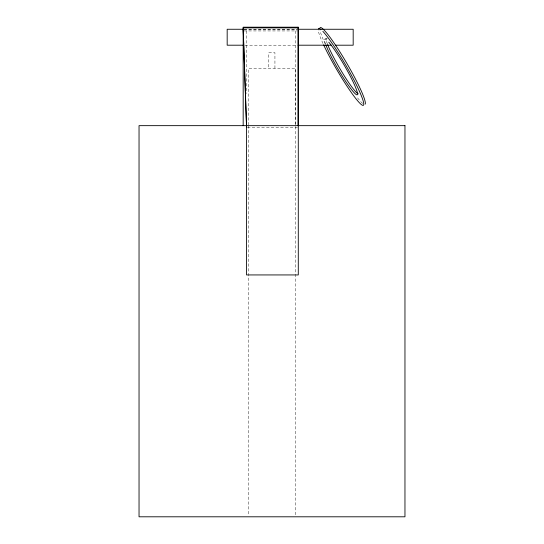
<?xml version="1.0" encoding="UTF-8"?>
<svg xmlns="http://www.w3.org/2000/svg" width="544" height="544" viewBox="0 0 544 544"><rect width="100%" height="100%" fill="white"/><g stroke="black" fill="none" stroke-linecap="round" stroke-linejoin="round"><path stroke-width="0.41" stroke-dasharray="2.72 2.04" d="M324.632 39.29L326.216 38.372M357.367 94.561L358.952 93.643M244.106 29.26L297.439 29.26M244.025 29.444L297.439 29.444M244.018 30.933L297.439 30.933M244.95 45.2L297.439 45.2M247.398 127.235L297.439 127.235M295.528 30.933L295.528 124.807M295.297 124.814L295.297 68.333L248.703 68.333L248.703 124.814M295.297 126.5L295.297 515.95M274.931 68.333L274.931 52.7L268.797 52.7L268.797 68.333M248.703 125.657L248.703 515.95M246.548 30.933L246.548 93.514M322.986 43.493A44.452 5.025 59.8 0 1 318.26 29.172M325.475 43.955A32.184 3.638 59.8 0 1 327.869 41.174M362.658 103.435A44.452 5.025 59.8 0 1 356.531 96.546M325.19 43.921A44.452 5.025 59.8 0 1 320.008 30.444M327.366 43.894A32.184 3.638 59.8 0 1 327.311 38.372"/><path stroke-width="0.82" d="M298.289 27.866L243.175 27.866L246.548 125.657M243.256 29.26L227.174 29.26L227.174 45.2L243.256 45.2M298.289 29.26L353.178 29.26L353.178 45.2L335.444 45.2M298.289 45.2L331.221 45.2M243.175 29.444L246.548 127.235M298.064 27.2L298.064 125.657M246.548 115.505L246.548 274.938L298.289 274.938L298.289 27.2L243.175 27.2L243.175 125.657M322.864 31.362A44.452 5.025 59.8 0 1 356.075 84.204A44.452 5.025 59.8 0 1 356.946 99.974A44.452 5.025 59.8 0 1 323.605 44.839M318.403 28.764A44.452 5.025 59.8 0 1 320.933 29.498M328.787 42.201A32.184 3.638 59.8 0 1 353.75 83.239A32.184 3.638 59.8 0 1 349.52 86.924A32.184 3.638 59.8 0 1 325.788 44.812M319.981 27.839A44.452 5.025 59.8 0 1 345.46 60.982A44.452 5.025 59.8 0 1 365.187 104.169M357.85 93.643A32.184 3.638 59.8 0 1 342.958 73.719A32.184 3.638 59.8 0 1 327.61 44.54M404.96 125.657L139.04 125.657L139.04 516.8L404.96 516.8L404.96 125.657"/></g></svg>
